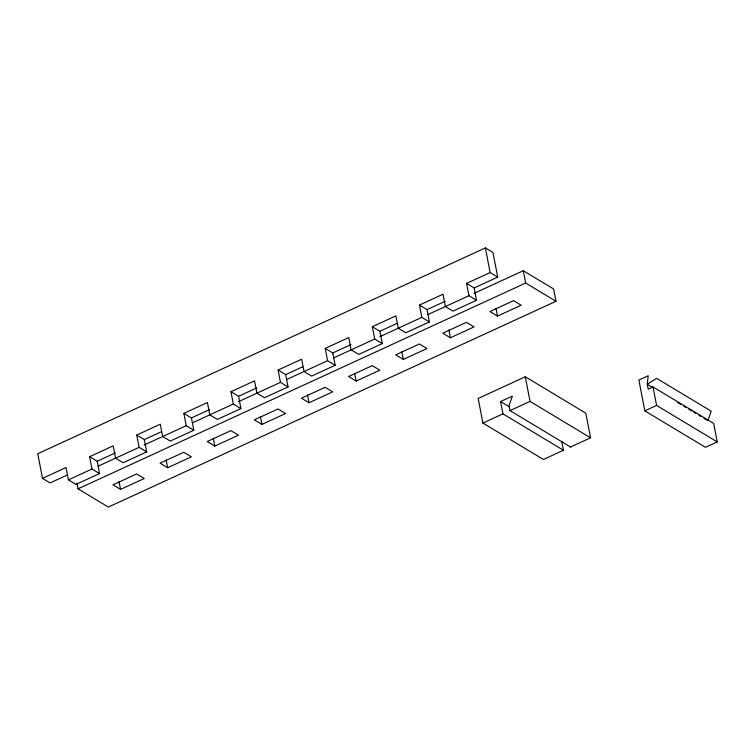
<?xml version="1.0" encoding="UTF-8"?>
<svg xmlns="http://www.w3.org/2000/svg" width="755" height="755" viewBox="0 0 755 755"><rect width="100%" height="100%" fill="white"/><g stroke="black" fill="none" stroke-linecap="round" stroke-linejoin="round"><path stroke-width="1.13" d="M707.916 420.724L711.201 411.173L656.614 378.34L647.262 384.248L648.205 389.174L653.037 386.956L713.692 423.432L717.25 441.911L705.472 447.328L644.817 410.852L638.89 380.048L648.196 375.773L647.262 384.248L653.32 387.9M497.715 277.123L490.127 272.564L466.571 283.389L474.149 287.957L497.715 277.123L492.968 252.481L485.39 247.923L37.75 453.717L42.497 478.359L50.075 482.917L67.214 475.037M42.497 478.359L66.053 467.524L68.422 479.84L76.01 484.399L99.566 473.574L97.197 461.248L89.618 456.69L113.174 445.865L115.543 458.181L123.131 462.739L146.687 451.905L144.318 439.589L136.731 435.031L160.296 424.197L162.665 436.522L170.243 441.08L193.809 430.246L191.44 417.93L183.852 413.372L207.417 402.538L209.786 414.854L217.364 419.412L240.93 408.587L238.552 396.262L230.973 391.703L254.529 380.879L256.908 393.195L264.486 397.753L288.042 386.919L285.673 374.603L278.095 370.044L301.651 359.21L304.029 371.526L311.607 376.094L335.163 365.26L332.795 352.944L325.216 348.385L348.772 337.551L351.141 349.867L358.729 354.425L382.285 343.6L379.916 331.275L372.328 326.717L395.894 315.883L398.262 328.208L405.85 332.766L429.406 321.932L427.037 309.616L419.45 305.058L443.015 294.224L445.384 306.539L452.962 311.107L476.528 300.273L474.149 287.957M97.197 461.248L115.402 452.887M144.318 439.589L161.447 431.709M191.44 417.93L209.645 409.559M238.552 396.262L256.757 387.9M285.673 374.603L302.812 366.722M332.795 352.944L351 344.573M379.916 331.275L397.045 323.404M427.037 309.616L445.242 301.245M68.422 479.84L91.987 469.015L99.566 473.574M98.15 466.175L139.109 447.347L146.687 451.905M144.196 445.006L186.23 425.688L193.809 430.246M192.383 422.857L233.342 404.029L240.93 408.587M238.438 401.679L280.464 382.36L288.042 386.919M286.626 379.529L327.585 360.701L335.163 365.26M333.748 357.87L374.707 339.033L382.285 343.6M379.793 336.692L421.828 317.374L429.406 321.932M427.981 314.542L468.94 295.715L476.528 300.273M474.036 293.374L523.29 270.724L553.623 288.967L555.991 301.283L108.361 507.077L78.029 488.834L76.953 483.238M78.029 488.834L525.669 283.04L555.991 301.283M120.545 489.4L144.224 478.519L136.636 473.961L112.967 484.842L120.545 489.4L119.035 481.567M167.667 467.741L191.345 456.86L183.758 452.292L160.079 463.183L167.667 467.741L166.157 459.899M214.788 446.082L238.457 435.191L230.879 430.633L207.2 441.524L214.788 446.082L213.278 438.24M261.9 424.414L285.579 413.532L278 408.974L254.322 419.856L261.9 424.414L260.39 416.581M309.022 402.755L332.7 391.873L325.122 387.306L301.443 398.196L309.022 402.755L307.511 394.912M356.143 381.096L379.822 370.205L372.243 365.647L348.565 376.528L356.143 381.096L354.633 373.253M403.264 359.427L426.943 348.546L419.355 343.987L395.677 354.869L403.264 359.427L401.754 351.594M450.386 337.768L474.065 326.887L466.477 322.319L442.798 333.21L450.386 337.768L448.876 329.926M497.498 316.109L521.177 305.218L513.598 300.66L489.919 311.541L497.498 316.109L495.988 308.267M570.516 447.007L590.542 437.796L585.795 413.164L525.291 376.773L478.17 398.432L482.917 423.074L543.421 459.465L563.447 450.254L561.72 441.298M563.447 450.254L502.943 413.863L500.565 401.547L512.352 396.13L509.059 405.69L510.012 410.616L570.667 447.092M482.917 423.074L502.943 413.863M510.012 410.616L530.038 401.405L590.542 437.796M644.817 410.852L656.595 405.435L717.25 441.911M677.584 402.49L680.623 404.312M683.652 406.133L685.672 407.351M688.702 409.172L691.74 411.003M693.76 412.221L695.78 413.429M698.819 415.259L700.838 416.467M703.868 418.298L706.906 420.12M500.565 401.547L509.644 407.002M653.037 386.956L656.595 405.435M523.29 270.724L525.669 283.04M525.291 376.773L530.038 401.405M485.39 247.923L490.127 272.564M466.571 283.389L468.94 295.715M419.45 305.058L421.828 317.374M372.328 326.717L374.707 339.033M325.216 348.385L327.585 360.701M278.095 370.044L280.464 382.36M230.973 391.703L233.342 404.029M183.852 413.372L186.23 425.688M136.731 435.031L139.109 447.347M89.618 456.69L91.987 469.015"/></g></svg>
